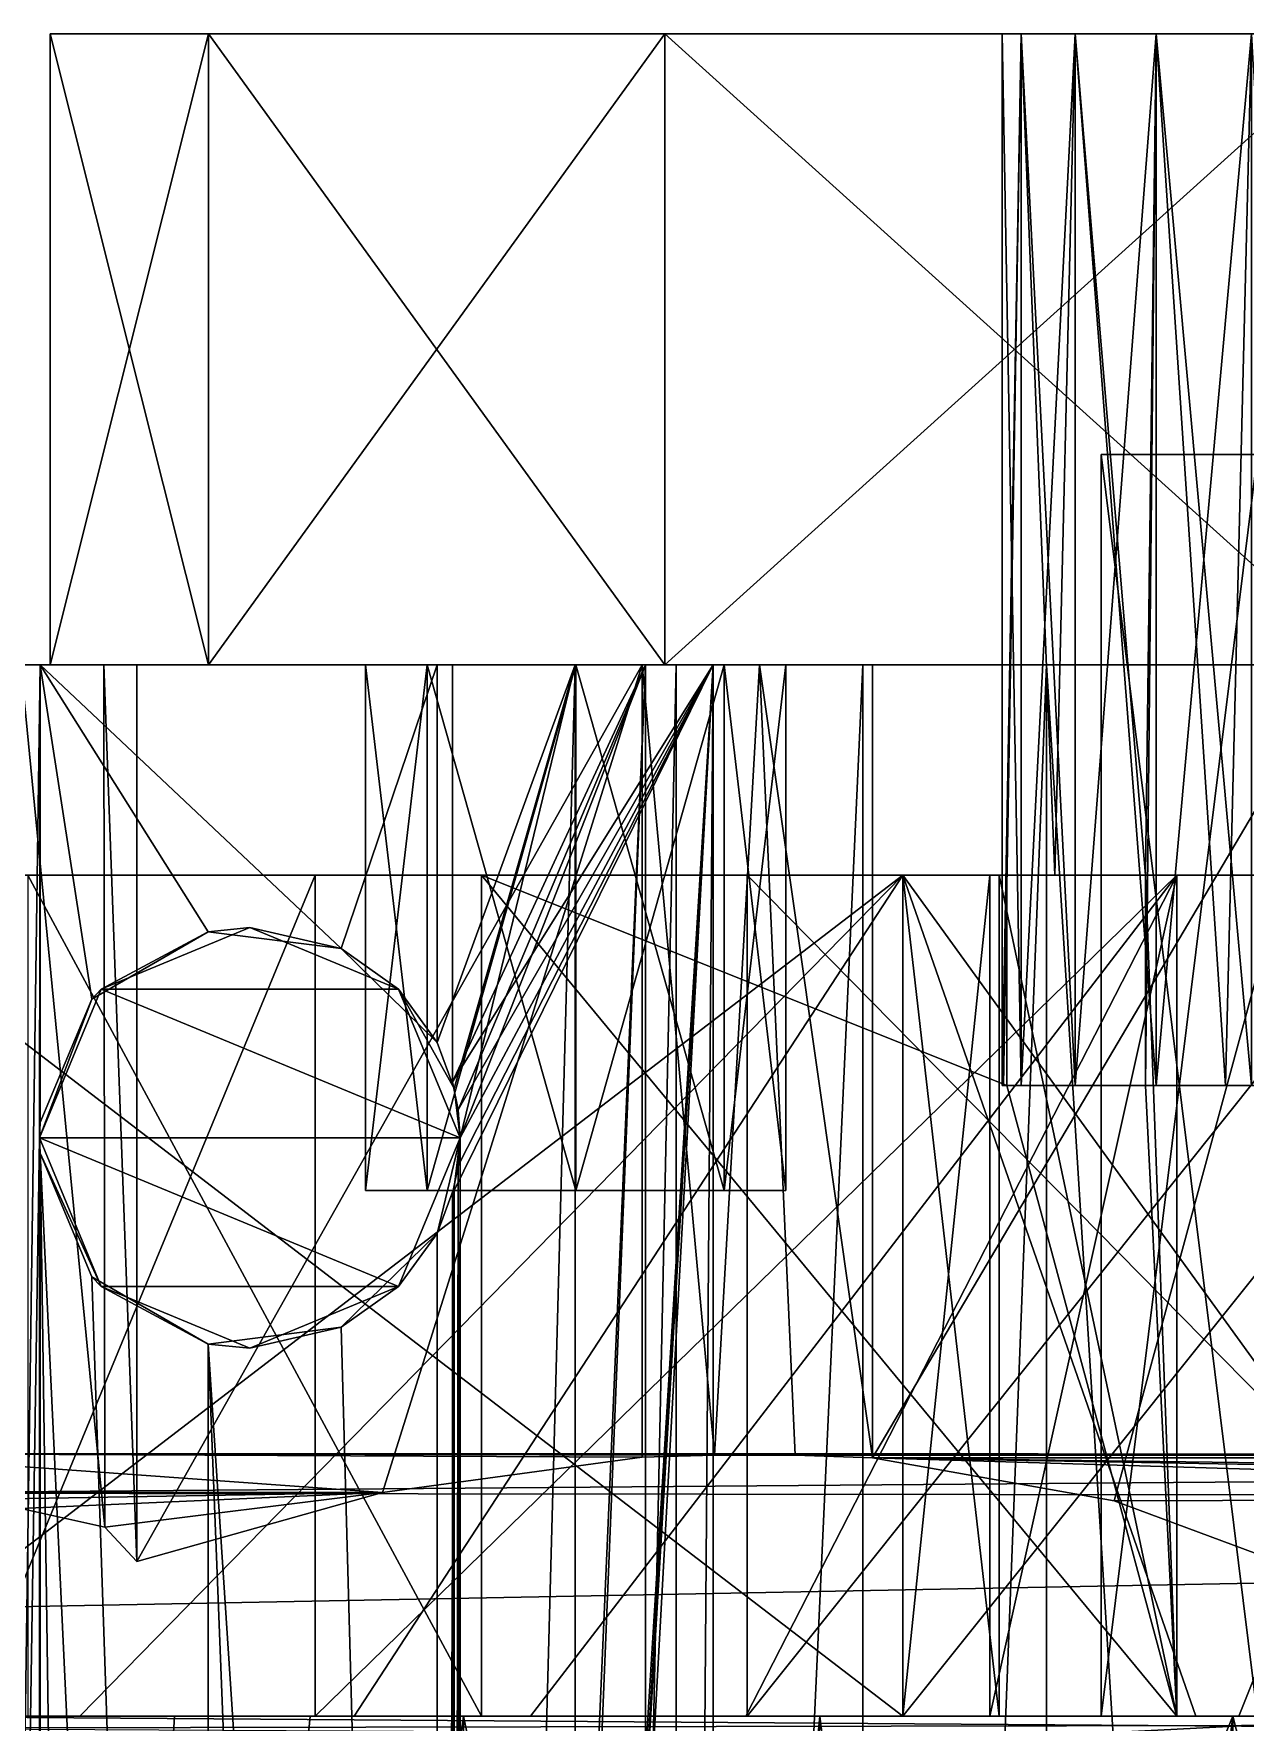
# Model space of a CAD drawing. Extents: x -33.3 to 33, y -1.5 to 54.
# Drawn here: x -25.16 to -13.63, y 34.94 to 51 of the extents above; entities that cross this region are included whole.
import ezdxf

# ---------------------------------------------------------------- set-up
doc = ezdxf.new("R2010")
doc.units = 0

msp = doc.modelspace()

# ---------------------------------------------------------------- linework, layer by layer
for points in [[(-23.492453, 51, -8.549452), (-23.492207, 45, -8.550109), (-25, 45)], [(-25, 51), (-25, 45), (-23.492207, 45, 8.550109)], [(-23.492453, 51, -8.549452), (-25, 45), (-25, 51)], [(-25, 51), (-23.492207, 45, 8.550109), (-23.492453, 51, 8.549452)], [(-13.330069, 51), (-25, 51), (-23.492453, 51, 8.549452)], [(-12.009876, 51, -5.783105), (-23.492453, 51, -8.549452), (-25, 51)], [(-13.330069, 51), (-12.009876, 51, -5.783105), (-25, 51)], [(-19.150269, 51, -16.070335), (-23.492207, 45, -8.550109), (-23.492453, 51, -8.549452)], [(-23.492453, 51, 8.549452), (-23.492207, 45, 8.550109), (-19.150482, 45, 16.070379)], [(-23.492453, 51, 8.549452), (-19.150482, 45, 16.070379), (-19.150269, 51, 16.070335)], [(-15.761839, 51, 10.919501), (-23.492453, 51, 8.549452), (-19.150269, 51, 16.070335)], [(-12.009876, 51, 5.783105), (-13.330069, 51), (-23.492453, 51, 8.549452)], [(-13.568954, 51, 9.453943), (-12.009876, 51, 5.783105), (-23.492453, 51, 8.549452)], [(-14.477986, 51, 9.634615), (-13.568954, 51, 9.453943), (-23.492453, 51, 8.549452)], [(-15.246624, 51, 10.148336), (-14.477986, 51, 9.634615), (-23.492453, 51, 8.549452)], [(-15.761839, 51, 10.919501), (-15.246624, 51, 10.148336), (-23.492453, 51, 8.549452)], [(-14.477986, 51, -14.019855), (-19.150269, 51, -16.070335), (-23.492453, 51, -8.549452)], [(-13.568954, 51, -9.453943), (-23.492453, 51, -8.549452), (-12.009876, 51, -5.783105)], [(-15.246624, 51, -13.506133), (-14.477986, 51, -14.019855), (-23.492453, 51, -8.549452)], [(-15.761839, 51, -12.734968), (-15.246624, 51, -13.506133), (-23.492453, 51, -8.549452)], [(-15.942613, 51, -11.827234), (-15.761839, 51, -12.734968), (-23.492453, 51, -8.549452)], [(-15.761839, 51, -10.919501), (-15.942613, 51, -11.827234), (-23.492453, 51, -8.549452)], [(-15.246624, 51, -10.148336), (-15.761839, 51, -10.919501), (-23.492453, 51, -8.549452)], [(-14.477986, 51, -9.634615), (-15.246624, 51, -10.148336), (-23.492453, 51, -8.549452)], [(-13.568954, 51, -9.453943), (-14.477986, 51, -9.634615), (-23.492453, 51, -8.549452)], [(-19.150269, 51, -16.070335), (-19.150482, 45, -16.070379), (-23.492207, 45, -8.550109)], [(-12.5, 51, -21.650635), (-12.500684, 45, -21.650019), (-19.150482, 45, -16.070379)], [(-12.5, 51, -21.650635), (-19.150482, 45, -16.070379), (-19.150269, 51, -16.070335)], [(-19.150269, 51, 16.070335), (-19.150482, 45, 16.070379), (-12.500684, 45, 21.650019)], [(-19.150269, 51, 16.070335), (-12.500684, 45, 21.650019), (-12.5, 51, 21.650635)], [(-19.150269, 51, 16.070335), (-12.5, 51, 21.650635), (19.150269, 51, 16.070335)], [(13.568954, 51, 14.200526), (-19.150269, 51, 16.070335), (19.150269, 51, 16.070335)], [(-13.568954, 51, 14.200526), (-19.150269, 51, 16.070335), (13.568954, 51, 14.200526)], [(-15.942613, 51, 11.827234), (-15.761839, 51, 10.919501), (-19.150269, 51, 16.070335)], [(-15.761839, 51, 12.734968), (-15.942613, 51, 11.827234), (-19.150269, 51, 16.070335)], [(-15.246624, 51, 13.506133), (-15.761839, 51, 12.734968), (-19.150269, 51, 16.070335)], [(-14.477986, 51, 14.019855), (-15.246624, 51, 13.506133), (-19.150269, 51, 16.070335)], [(-13.568954, 51, 14.200526), (-14.477986, 51, 14.019855), (-19.150269, 51, 16.070335)], [(12.5, 51, -21.650635), (-12.5, 51, -21.650635), (-19.150269, 51, -16.070335)], [(19.150269, 51, -16.070335), (12.5, 51, -21.650635), (-19.150269, 51, -16.070335)], [(-13.568954, 51, -14.200526), (19.150269, 51, -16.070335), (-19.150269, 51, -16.070335)], [(-14.477986, 51, -14.019855), (-13.568954, 51, -14.200526), (-19.150269, 51, -16.070335)], [(-15.762093, 41, -12.73441), (-15.761839, 51, -12.734968), (-15.942613, 51, -11.827234)], [(-15.942613, 41, -11.827234), (-15.942613, 51, -11.827234), (-15.761839, 51, -10.919501)], [(-15.762093, 41, -12.73441), (-15.942613, 51, -11.827234), (-15.942613, 41, -11.827234)], [(-15.942613, 41, -11.827234), (-15.761839, 51, -10.919501), (-15.931055, 41, -11.593279)], [(-15.762093, 41, 10.920059), (-15.761839, 51, 10.919501), (-15.942613, 51, 11.827234)], [(-15.942613, 41, 11.827234), (-15.942613, 51, 11.827234), (-15.761839, 51, 12.734968)], [(-15.762093, 41, 10.920059), (-15.942613, 51, 11.827234), (-15.942613, 41, 11.827234)], [(-15.942613, 41, 11.827234), (-15.761839, 51, 12.734968), (-15.762093, 41, 12.73441)], [(-15.931055, 41, -11.593279), (-15.761839, 51, -10.919501), (-15.897414, 43, -11.366223)], [(-15.440545, 43, -10.367302), (-15.897414, 43, -11.366223), (-15.761839, 51, -10.919501)], [(-15.247005, 41, -13.505285), (-15.761839, 51, -12.734968), (-15.762093, 41, -12.73441)], [(-15.247005, 41, 10.149184), (-15.761839, 51, 10.919501), (-15.762093, 41, 10.920059)], [(-15.762093, 41, 12.73441), (-15.761839, 51, 12.734968), (-15.246624, 51, 13.506133)], [(-15.762093, 41, 12.73441), (-15.246624, 51, 13.506133), (-15.247005, 41, 13.505285)], [(-15.247005, 41, -13.505285), (-15.246624, 51, -13.506133), (-15.761839, 51, -12.734968)], [(-15.440545, 43, -10.367302), (-15.761839, 51, -10.919501), (-15.246624, 51, -10.148336)], [(-15.247005, 41, 10.149184), (-15.246624, 51, 10.148336), (-15.761839, 51, 10.919501)], [(-15.440545, 43, -10.367302), (-15.246624, 51, -10.148336), (-14.578898, 43, -9.67915)], [(-14.47613, 41, -14.020373), (-15.246624, 51, -13.506133), (-15.247005, 41, -13.505285)], [(-14.47613, 41, 9.634096), (-15.246624, 51, 10.148336), (-15.247005, 41, 10.149184)], [(-15.247005, 41, 13.505285), (-15.246624, 51, 13.506133), (-14.477986, 51, 14.019855)], [(-15.247005, 41, 13.505285), (-14.477986, 51, 14.019855), (-14.47613, 41, 14.020373)], [(-14.47613, 41, -14.020373), (-14.477986, 51, -14.019855), (-15.246624, 51, -13.506133)], [(-14.578898, 43, -9.67915), (-15.246624, 51, -10.148336), (-14.477986, 51, -9.634615)], [(-14.47613, 41, 9.634096), (-14.477986, 51, 9.634615), (-15.246624, 51, 10.148336)], [(-14.578898, 41, -9.67915), (-14.578898, 43, -9.67915), (-14.477986, 51, -9.634615)], [(-13.81776, 41, -9.466767), (-14.578898, 41, -9.67915), (-14.477986, 51, -9.634615)], [(-13.568954, 41, -14.200893), (-13.568954, 51, -14.200526), (-14.477986, 51, -14.019855)], [(-13.568954, 41, -14.200893), (-14.477986, 51, -14.019855), (-14.47613, 41, -14.020373)], [(-13.81776, 41, -9.466767), (-14.477986, 51, -9.634615), (-13.568954, 51, -9.453943)], [(-13.568954, 41, 9.453576), (-13.568954, 51, 9.453943), (-14.477986, 51, 9.634615)], [(-13.568954, 41, 9.453576), (-14.477986, 51, 9.634615), (-14.47613, 41, 9.634096)], [(-14.47613, 41, 14.020373), (-14.477986, 51, 14.019855), (-13.568954, 51, 14.200526)], [(-14.47613, 41, 14.020373), (-13.568954, 51, 14.200526), (-13.568954, 41, 14.200893)], [(-13.81776, 41, -9.466767), (-13.568954, 51, -9.453943), (-13.028126, 41, -9.516314)], [(-15, 47), (-15, 35), (-13.51405, 35, -6.508541)], [(-13.51442, 47, 6.507587), (-13.51405, 35, 6.508541), (-15, 35)], [(-13.51442, 47, 6.507587), (-15, 35), (-15, 47)], [(-13.51442, 47, -6.507587), (-15, 47), (-13.51405, 35, -6.508541)], [(-9.525663, 47, 5.500883), (-13.51442, 47, 6.507587), (-15, 47)], [(-11, 47), (-15, 47), (-13.51442, 47, -6.507587)], [(-9.525663, 47, 5.500883), (-15, 47), (-11, 47)], [(-33.298752, 45, 28.192495), (20, 45, 24.999691), (-20, 45, 24.999691)], [(-33.298752, 45, 28.192495), (-24.175133, 45, 27.709982), (20, 45, 24.999691)], [(-33.298752, 45, 23.911924), (-21.413572, 45, 24.414608), (-22, 45, 23)], [(-32.844131, 45, 22.814365), (-33.298752, 45, 23.911924), (-22, 45, 23)], [(-33.298752, 45, 28.192495), (-20, 45, 24.999691), (-21.413572, 45, 24.414608)], [(-33.298752, 45, 23.911924), (-33.298752, 45, 28.192495), (-21.413572, 45, 24.414608)], [(-33.298752, 45, 28.192495), (-24.489742, 45, 28.642395), (-24.175133, 45, 27.709982)], [(-33.298752, 45, 28.192495), (-32.706757, 45, 29.620594), (-24.489742, 45, 28.642395)], [(12.718772, 45, -27.170441), (-33.298752, 45, -26.848183), (-32.728592, 45, -25.472755)], [(-12.718772, 45, -27.170441), (-33.298752, 45, -30.185276), (-33.298752, 45, -26.848183)], [(12.718772, 45, -27.170441), (-12.718772, 45, -27.170441), (-33.298752, 45, -26.848183)], [(-21.172041, 45, -30.465899), (-32.706528, 45, -31.61393), (-33.298752, 45, -30.185276)], [(-15.520391, 45, -30.223331), (-21.172041, 45, -30.465899), (-33.298752, 45, -30.185276)], [(-12.718772, 45, -27.170441), (-15.520391, 45, -30.223331), (-33.298752, 45, -30.185276)], [(-32.844131, 45, 22.814365), (-22, 45, 23), (-21.413572, 45, 21.585392)], [(-30.005226, 45, 22.359743), (-32.844131, 45, 22.814365), (-21.413572, 45, 21.585392)], [(-32.728592, 45, -25.472755), (-31.353165, 45, -24.902594), (-20, 45, -24.999691)], [(12.718772, 45, -27.170441), (-32.728592, 45, -25.472755), (-20, 45, -24.999691)], [(-32.706757, 45, 29.620594), (-25.277739, 45, 29.236843), (-24.489742, 45, 28.642395)], [(-18.691631, 45, -32.742153), (-25.995192, 45, -32.206158), (-32.706528, 45, -31.61393)], [(-21.172041, 45, -30.465899), (-18.691631, 45, -32.742153), (-32.706528, 45, -31.61393)], [(-31.353165, 45, -24.902594), (-27.23431, 45, -24.902594), (-20, 45, -24.999691)], [(-30.845131, 45, 20.972454), (-20, 45, 21.000309), (-19.150482, 45, 16.070379)], [(-30.438911, 45, 19.857996), (-30.845131, 45, 20.972454), (-19.150482, 45, 16.070379)], [(-30.845131, 45, 20.972454), (-30.344917, 45, 22.04801), (-20, 45, 21.000309)], [(-25.980762, 45, 15), (-30.438911, 45, 19.857996), (-19.150482, 45, 16.070379)], [(-30.344917, 45, 22.04801), (-21.413572, 45, 21.585392), (-20, 45, 21.000309)], [(-30.344917, 45, 22.04801), (-30.005226, 45, 22.359743), (-21.413572, 45, 21.585392)], [(-30, 45, 0.000973), (-28.977602, 45, 7.765216), (-25, 45)], [(-28.977982, 45, -7.763803), (-30, 45, 0.000973), (-25, 45)], [(-29.73951, 45, -19.888279), (-12.500684, 45, -21.650019), (-20, 45, -21.000309)], [(-29.73951, 45, -19.888279), (-28.782379, 45, -18.052891), (-12.500684, 45, -21.650019)], [(-29.73951, 45, -19.888279), (-20, 45, -21.000309), (-21.413572, 45, -21.585392)], [(-29.650682, 45, -21.957912), (-29.73951, 45, -19.888279), (-21.413572, 45, -21.585392)], [(-29.650682, 45, -21.957912), (-21.413572, 45, -21.585392), (-22, 45, -23)], [(-28.539814, 45, -23.704542), (-29.650682, 45, -21.957912), (-22, 45, -23)], [(-28.977982, 45, -7.763803), (-25, 45), (-23.492207, 45, -8.550109)], [(-25.980762, 45, -15), (-28.977982, 45, -7.763803), (-23.492207, 45, -8.550109)], [(-28.977602, 45, 7.765216), (-23.492207, 45, 8.550109), (-25, 45)], [(-28.977602, 45, 7.765216), (-25.980762, 45, 15), (-23.492207, 45, 8.550109)], [(-28.782379, 45, -18.052891), (-19.150482, 45, -16.070379), (-12.500684, 45, -21.650019)], [(-28.782379, 45, -18.052891), (-25.980762, 45, -15), (-19.150482, 45, -16.070379)], [(-28.539814, 45, -23.704542), (-22, 45, -23), (-21.413572, 45, -24.414608)], [(-27.23431, 45, -24.902594), (-28.539814, 45, -23.704542), (-21.413572, 45, -24.414608)], [(-27.23431, 45, -24.902594), (-21.413572, 45, -24.414608), (-20, 45, -24.999691)], [(-19.044462, 45, -38.196987), (-25.995192, 45, -38.609222), (-25.995192, 45, -32.206158)], [(-18.691631, 45, -36.882973), (-19.044462, 45, -38.196987), (-25.995192, 45, -32.206158)], [(-18.691631, 45, -32.742153), (-18.691631, 45, -36.882973), (-25.995192, 45, -32.206158)], [(-20.00436, 45, -39.156887), (-25.731443, 45, -39.245968), (-25.995192, 45, -38.609222)], [(-19.044462, 45, -38.196987), (-20.00436, 45, -39.156887), (-25.995192, 45, -38.609222)], [(-25.980762, 45, -15), (-23.492207, 45, -8.550109), (-19.150482, 45, -16.070379)], [(-25.980762, 45, 15), (-19.150482, 45, 16.070379), (-23.492207, 45, 8.550109)], [(-25.094696, 45, -39.509716), (-25.731443, 0, -39.245968), (-25.731443, 45, -39.245968)], [(-25.1, 40.5, -39.509701), (-25.731443, 0, -39.245968), (-25.094696, 45, -39.509716)], [(-21.318375, 45, -39.509716), (-25.094696, 45, -39.509716), (-25.731443, 45, -39.245968)], [(-20.00436, 45, -39.156887), (-21.318375, 45, -39.509716), (-25.731443, 45, -39.245968)], [(-24.481028, 36.796951, 28.632032), (-24.489742, 45, 28.642395), (-25.277739, 45, 29.236843)], [(-24.481028, 36.796951, 28.632032), (-25.277739, 45, 29.236843), (-25.277739, 36.97504, 29.236843)], [(-25.094696, 40.64555, -39.509716), (-25.1, 40.5, -39.509701), (-25.094696, 45, -39.509716)], [(-22.230362, 42.300804, -39.509716), (-25.094696, 45, -39.509716), (-21.318375, 45, -39.509716)], [(-24.601913, 41.820362, -39.509716), (-25.094696, 40.64555, -39.509716), (-25.094696, 45, -39.509716)], [(-23.496424, 42.46032, -39.509716), (-24.601913, 41.820362, -39.509716), (-25.094696, 45, -39.509716)], [(-22.230362, 42.300804, -39.509716), (-23.496424, 42.46032, -39.509716), (-25.094696, 45, -39.509716)], [(-24.175133, 36.470806, 27.709982), (-24.175133, 45, 27.709982), (-24.489742, 45, 28.642395)], [(-24.481028, 36.796951, 28.632032), (-24.175133, 36.470806, 27.709982), (-24.489742, 45, 28.642395)], [(-24.175133, 45, 27.709982), (-12.718772, 45, 27.170441), (20, 45, 24.999691)], [(-24.175133, 45, 27.709982), (-17.176922, 45, 32.028435), (-12.718772, 45, 27.170441)], [(-24.175133, 45, 27.709982), (-19.366938, 45, 32.122429), (-17.176922, 45, 32.028435)], [(-24.175133, 36.470806, 27.709982), (-19.366938, 45, 32.122429), (-24.175133, 45, 27.709982)], [(-24.175133, 36.470806, 27.709982), (-21.837894, 37.128864, 29.854849), (-19.366938, 45, 32.122429)], [(-22.230362, 42.300804, -39.509716), (-21.318375, 45, -39.509716), (-21.318375, 41.408745, -39.509716)], [(-22, 40, 23), (-22, 45, 23), (-21.413572, 45, 24.414608)], [(-21.413893, 40, 21.586107), (-21.413572, 45, 21.585392), (-22, 45, 23)], [(-21.413893, 40, 21.586107), (-22, 45, 23), (-22, 40, 23)], [(-21.413893, 40, 24.413893), (-22, 40, 23), (-21.413572, 45, 24.414608)], [(-22, 40, -23), (-22, 45, -23), (-21.413572, 45, -21.585392)], [(-21.413893, 40, -24.413893), (-21.413572, 45, -24.414608), (-22, 45, -23)], [(-21.413893, 40, -24.413893), (-22, 45, -23), (-22, 40, -23)], [(-21.413893, 40, -21.586107), (-22, 40, -23), (-21.413572, 45, -21.585392)], [(-21.837894, 37.128864, 29.854849), (-19.366938, 37.463345, 32.122429), (-19.366938, 45, 32.122429)], [(-21.413893, 40, 24.413893), (-21.413572, 45, 24.414608), (-20, 45, 24.999691)], [(-21.413893, 40, 24.413893), (-20, 45, 24.999691), (-20, 40, 25)], [(-20, 40, 21), (-21.413572, 45, 21.585392), (-21.413893, 40, 21.586107)], [(-21.413893, 40, -21.586107), (-21.413572, 45, -21.585392), (-20, 45, -21.000309)], [(-21.413893, 40, -21.586107), (-20, 45, -21.000309), (-20, 40, -21)], [(-20, 40, -25), (-21.413572, 45, -24.414608), (-21.413893, 40, -24.413893)], [(-20, 40, 21), (-20, 45, 21.000309), (-21.413572, 45, 21.585392)], [(-20, 40, -25), (-20, 45, -24.999691), (-21.413572, 45, -24.414608)], [(-21.318375, 41.408745, -39.509716), (-21.318375, 45, -39.509716), (-20.00436, 45, -39.156887)], [(-21.155897, 40.969532, -39.504688), (-21.318375, 41.408745, -39.509716), (-20.00436, 45, -39.156887)], [(-19.336653, 45, -31.423027), (-19.336653, 0, -31.423027), (-21.172041, 0, -30.465899)], [(-18.691631, 45, -32.742153), (-21.172041, 0, -30.465899), (-18.691631, 0, -32.742153)], [(-21.1, 4.5, -30.532009), (-21.172041, 0, -30.465899), (-18.691631, 45, -32.742153)], [(-21.1, 4.5, -30.532009), (-19.336653, 45, -31.423027), (-21.172041, 0, -30.465899)], [(-21.172041, 41.031956, -30.465899), (-18.691631, 45, -32.742153), (-21.172041, 45, -30.465899)], [(-21.117781, 40.766094, -30.515694), (-18.691631, 45, -32.742153), (-21.172041, 41.031956, -30.465899)], [(-21.172041, 39.968044, -30.465899), (-18.691631, 45, -32.742153), (-21.117777, 40.233932, -30.515696)], [(-21.172041, 5.031954, -30.465899), (-18.691631, 45, -32.742153), (-21.172041, 39.968044, -30.465899)], [(-21.117777, 4.766068, -30.515696), (-18.691631, 45, -32.742153), (-21.172041, 5.031954, -30.465899)], [(-17.267021, 45, -31.3342), (-19.336653, 45, -31.423027), (-21.172041, 45, -30.465899)], [(-21.172041, 41.031956, -30.465899), (-21.172041, 45, -30.465899), (-19.336653, 45, -31.423027)], [(-15.520391, 45, -30.223331), (-17.267021, 45, -31.3342), (-21.172041, 45, -30.465899)], [(-21.117781, 40.766094, -30.515694), (-21.172041, 41.031956, -30.465899), (-19.336653, 45, -31.423027)], [(-21.1, 40.5, -39.500626), (-21.155897, 40.969532, -39.504688), (-20.00436, 45, -39.156887)], [(-21.1, 40.5, -30.532009), (-18.691631, 45, -32.742153), (-21.117781, 40.766094, -30.515694)], [(-21.1, 40.5, -30.532009), (-21.117781, 40.766094, -30.515694), (-19.336653, 45, -31.423027)], [(-21.117777, 4.766068, -30.515696), (-21.1, 4.5, -30.532009), (-18.691631, 45, -32.742153)], [(-21.117777, 40.233932, -30.515696), (-18.691631, 45, -32.742153), (-21.1, 40.5, -30.532009)], [(-21.1, 4.5, -39.500626), (-20.00436, 45, -39.156887), (-20.00436, 0, -39.156887)], [(-21.1, 4.5, -39.500626), (-21.1, 40.5, -39.500626), (-20.00436, 45, -39.156887)], [(-21.1, 40.5, -30.532009), (-19.336653, 45, -31.423027), (-21.1, 4.5, -30.532009)], [(-19.044462, 45, -38.196987), (-19.044462, 0, -38.196987), (-20.00436, 0, -39.156887)], [(-19.044462, 45, -38.196987), (-20.00436, 0, -39.156887), (-20.00436, 45, -39.156887)], [(-4.340035, 45, -24.620281), (20, 45, -24.999691), (-20, 45, -24.999691)], [(-18.586428, 45, -21.585392), (-20, 45, -21.000309), (-12.500684, 45, -21.650019)], [(-20, 45, 21.000309), (-18.586428, 45, 21.585392), (-19.150482, 45, 16.070379)], [(-20, 45, 24.999691), (4.340035, 45, 24.620281), (-4.340035, 45, 24.620281)], [(-18.586428, 45, 24.414608), (-20, 45, 24.999691), (-4.340035, 45, 24.620281)], [(4.340035, 45, 24.620281), (-20, 45, 24.999691), (20, 45, 24.999691)], [(-20, 40, 25), (-20, 45, 24.999691), (-18.586428, 45, 24.414608)], [(-20, 40, 25), (-18.586428, 45, 24.414608), (-18.586107, 40, 24.413893)], [(-18.586107, 40, 21.586107), (-18.586428, 45, 21.585392), (-20, 45, 21.000309)], [(-18.586107, 40, 21.586107), (-20, 45, 21.000309), (-20, 40, 21)], [(-20, 45, -24.999691), (-18.586428, 45, -24.414608), (-4.340035, 45, -24.620281)], [(12.718772, 45, -27.170441), (-20, 45, -24.999691), (20, 45, -24.999691)], [(-20, 40, -21), (-20, 45, -21.000309), (-18.586428, 45, -21.585392)], [(-20, 40, -21), (-18.586428, 45, -21.585392), (-18.586107, 40, -21.586107)], [(-18.586107, 40, -24.413893), (-18.586428, 45, -24.414608), (-20, 45, -24.999691)], [(-18.586107, 40, -24.413893), (-20, 45, -24.999691), (-20, 40, -25)], [(-19.366938, 45, 32.122429), (-18.252478, 45, 32.528648), (-17.176922, 45, 32.028435)], [(-18.680254, 37.484482, 32.48772), (-18.252478, 45, 32.528648), (-19.366938, 45, 32.122429)], [(-18.680254, 37.484482, 32.48772), (-19.366938, 45, 32.122429), (-19.366938, 37.463345, 32.122429)], [(-17.267021, 45, -31.3342), (-17.267021, 0, -31.3342), (-19.336653, 0, -31.423027)], [(-17.267021, 45, -31.3342), (-19.336653, 0, -31.423027), (-19.336653, 45, -31.423027)], [(-18.586428, 45, 21.585392), (-12.500684, 45, 21.650019), (-19.150482, 45, 16.070379)], [(-18.691631, 45, -36.882973), (-18.691631, 0, -36.882973), (-19.044462, 0, -38.196987)], [(-18.691631, 45, -36.882973), (-19.044462, 0, -38.196987), (-19.044462, 45, -38.196987)], [(-18.691631, 45, -36.882973), (-18.691631, 0, -32.742153), (-18.691631, 0, -36.882973)], [(-18.691631, 45, -32.742153), (-18.691631, 0, -32.742153), (-18.691631, 45, -36.882973)], [(-17.911617, 37.483971, 32.475952), (-18.252478, 45, 32.528648), (-18.680254, 37.484482, 32.48772)], [(-18.586428, 45, -24.414608), (-18, 45, -23), (-4.340035, 45, -24.620281)], [(-18, 45, -23), (-18.586428, 45, -21.585392), (-12.500684, 45, -21.650019)], [(-18.586428, 45, 24.414608), (-4.340035, 45, 24.620281), (-12.500684, 45, 21.650019)], [(-18, 45, 23), (-18.586428, 45, 24.414608), (-12.500684, 45, 21.650019)], [(-18.586428, 45, 21.585392), (-18, 45, 23), (-12.500684, 45, 21.650019)], [(-18.586107, 40, 24.413893), (-18.586428, 45, 24.414608), (-18, 45, 23)], [(-18, 40, 23), (-18, 45, 23), (-18.586428, 45, 21.585392)], [(-18, 40, 23), (-18.586428, 45, 21.585392), (-18.586107, 40, 21.586107)], [(-18.586107, 40, -21.586107), (-18.586428, 45, -21.585392), (-18, 45, -23)], [(-18, 40, -23), (-18, 45, -23), (-18.586428, 45, -24.414608)], [(-18, 40, -23), (-18.586428, 45, -24.414608), (-18.586107, 40, -24.413893)], [(-18.586107, 40, 24.413893), (-18, 45, 23), (-18, 40, 23)], [(-18.586107, 40, -21.586107), (-18, 45, -23), (-18, 40, -23)], [(-17.176922, 37.456463, 32.028435), (-17.176922, 45, 32.028435), (-18.252478, 45, 32.528648)], [(-17.911617, 37.483971, 32.475952), (-17.176922, 37.456463, 32.028435), (-18.252478, 45, 32.528648)], [(-18, 45, -23), (-12.500684, 45, -21.650019), (-4.340035, 45, -24.620281)], [(-15.520391, 45, -30.223331), (-15.520391, 0, -30.223331), (-17.267021, 0, -31.3342)], [(-15.520391, 45, -30.223331), (-17.267021, 0, -31.3342), (-17.267021, 45, -31.3342)], [(-17.176922, 37.456463, 32.028435), (-12.718772, 45, 27.170441), (-17.176922, 45, 32.028435)], [(-17.176922, 37.456463, 32.028435), (-14.87548, 37.048992, 29.52058), (-12.718772, 45, 27.170441)], [(-15.520391, 45, -30.223331), (-12.718772, 0, -27.170441), (-15.520391, 0, -30.223331)], [(-12.718772, 45, -27.170441), (-12.718772, 0, -27.170441), (-15.520391, 45, -30.223331)], [(-14.87548, 37.048992, 29.52058), (-12.718772, 36.247726, 27.170441), (-12.718772, 45, 27.170441)], [(-16.886967, 43, -2.299712), (-24.716873, 35, -2.299712), (-27.326841, 35, -2.299712)], [(-16.886967, 43, -2.299712), (-27.326841, 35, -2.299712), (-27.326841, 43, -2.299712)], [(-27.326841, 43, 2.299712), (-27.326841, 35, 2.299712), (-16.886967, 35, 2.299712)], [(-27.326841, 43, 2.299712), (-16.886967, 35, 2.299712), (-16.886967, 43, 2.299712)], [(-25.789289, 43, 9.32332), (-27.326841, 43, 2.299712), (-16.886967, 43, 2.299712)], [(-27.326841, 43, -2.299712), (-25.21163, 43, -10.488132), (-20.894993, 43, -17.76075)], [(-16.886967, 43, -2.299712), (-27.326841, 43, -2.299712), (-20.894993, 43, -17.76075)], [(-22.480057, 43, 15.706432), (-22.480057, 35, 15.706432), (-25.78986, 35, 9.323526)], [(-22.480057, 43, 15.706432), (-25.78986, 35, 9.323526), (-25.789289, 43, 9.32332)], [(-22.480057, 43, 15.706432), (-25.789289, 43, 9.32332), (-16.886967, 43, 2.299712)], [(-25.21163, 43, -10.488132), (-25.21163, 35, -10.488132), (-20.894993, 35, -17.76075)], [(-25.21163, 43, -10.488132), (-20.894993, 35, -17.76075), (-20.894993, 43, -17.76075)], [(-16.886967, 43, -2.299712), (-22.106905, 35, -2.299712), (-24.716873, 35, -2.299712)], [(-14.282125, 43, 9.299421), (-20.430574, 35, 14.104679), (-22.480057, 35, 15.706432)], [(-14.282125, 43, 9.299421), (-22.480057, 35, 15.706432), (-22.480057, 43, 15.706432)], [(-15.972521, 43, 5.943946), (-22.480057, 43, 15.706432), (-16.886967, 43, 2.299712)], [(-15.972521, 43, 5.943946), (-14.282125, 43, 9.299421), (-22.480057, 43, 15.706432)], [(-16.886967, 43, -2.299712), (-16.886967, 35, -2.299712), (-22.106905, 35, -2.299712)], [(-20.894993, 43, -17.76075), (-20.894993, 35, -17.76075), (-14.282125, 35, -9.299421)], [(-15.897414, 41, -11.366223), (-20.894993, 43, -17.76075), (-14.282125, 35, -9.299421)], [(-16.886967, 43, -2.299712), (-20.894993, 43, -17.76075), (-15.897414, 43, -11.366223)], [(-15.897414, 41, -11.366223), (-15.897414, 43, -11.366223), (-20.894993, 43, -17.76075)], [(-14.282125, 43, 9.299421), (-18.38109, 35, 12.502927), (-20.430574, 35, 14.104679)], [(-14.282125, 43, 9.299421), (-14.282125, 35, 9.299421), (-18.38109, 35, 12.502927)], [(-11.97898, 43, 24.667896), (-11.97933, 35, 24.668615), (-18.369709, 35, 20.361698)], [(-18.369709, 43, 20.361698), (-18.369709, 35, 20.361698), (-10.49474, 35, 13.428283)], [(-11.97898, 43, 24.667896), (-18.369709, 35, 20.361698), (-18.369709, 43, 20.361698)], [(-18.369709, 43, 20.361698), (-10.49474, 35, 13.428283), (-10.49474, 43, 13.428283)], [(-11.97898, 43, 24.667896), (-18.369709, 43, 20.361698), (-10.49474, 43, 13.428283)], [(-10.49474, 43, -13.428283), (-13.690853, 35, -17.51779), (-16.886967, 35, -21.607298)], [(-16.886967, 43, -21.607298), (-16.886967, 35, -21.607298), (-14.100998, 35, -23.52035)], [(-10.49474, 43, -13.428283), (-16.886967, 35, -21.607298), (-16.886967, 43, -21.607298)], [(-16.886967, 43, -21.607298), (-14.100998, 35, -23.52035), (-11.100875, 35, -25.076195)], [(-16.886967, 43, -21.607298), (-11.100875, 35, -25.076195), (-11.100685, 43, -25.075766)], [(-16.060089, 43, -5.976533), (-16.060089, 35, -5.976533), (-16.886967, 35, -2.299712)], [(-16.060089, 43, -5.976533), (-16.886967, 35, -2.299712), (-16.886967, 43, -2.299712)], [(-16.886967, 43, 2.299712), (-16.886967, 35, 2.299712), (-15.972521, 35, 5.943946)], [(-15.972521, 43, 5.943946), (-16.886967, 43, 2.299712), (-15.972521, 35, 5.943946)], [(-10.49474, 43, -13.428283), (-16.886967, 43, -21.607298), (-11.100685, 43, -25.075766)], [(-16.060089, 43, -5.976533), (-16.886967, 43, -2.299712), (-15.897414, 43, -11.366223)], [(-14.282125, 43, -9.299421), (-14.282125, 35, -9.299421), (-16.060089, 35, -5.976533)], [(-14.282125, 43, -9.299421), (-16.060089, 35, -5.976533), (-16.060089, 43, -5.976533)], [(-15.440545, 43, -10.367302), (-16.060089, 43, -5.976533), (-15.897414, 43, -11.366223)], [(-14.578898, 43, -9.67915), (-14.282125, 43, -9.299421), (-16.060089, 43, -5.976533)], [(-15.440545, 43, -10.367302), (-14.578898, 43, -9.67915), (-16.060089, 43, -5.976533)], [(-15.972521, 43, 5.943946), (-15.972521, 35, 5.943946), (-14.282125, 35, 9.299421)], [(-15.972521, 43, 5.943946), (-14.282125, 35, 9.299421), (-14.282125, 43, 9.299421)], [(-15.931055, 41, -11.593279), (-15.897414, 43, -11.366223), (-15.897414, 41, -11.366223)], [(-14.578898, 43, -9.67915), (-14.282125, 35, -9.299421), (-14.282125, 43, -9.299421)], [(-14.578898, 41, -9.67915), (-14.282125, 35, -9.299421), (-14.578898, 43, -9.67915)], [(-10.49474, 43, -13.428283), (-10.49474, 35, -13.428283), (-13.690853, 35, -17.51779)], [(-24.513893, 41.913895, -29.509718), (-24.601913, 41.820362, -39.509716), (-23.496424, 42.46032, -39.509716)], [(-24.513893, 41.913895, -29.509718), (-23.496424, 42.46032, -39.509716), (-23.1, 42.5, -29.509718)], [(-24.513893, 41.913895, -29.509718), (-23.1, 42.5, -29.509718), (-21.686106, 41.913895, -29.509718)], [(-23.1, 42.5, -29.509718), (-23.496424, 42.46032, -39.509716), (-22.230362, 42.300804, -39.509716)], [(-23.1, 42.5, -29.509718), (-22.230362, 42.300804, -39.509716), (-21.686106, 41.913895, -29.509718)], [(-21.686106, 41.913895, -29.509718), (-22.230362, 42.300804, -39.509716), (-21.318375, 41.408745, -39.509716)], [(-25.1, 40.5, -29.509718), (-24.601913, 41.820362, -39.509716), (-24.513893, 41.913895, -29.509718)], [(-25.1, 40.5, -29.509718), (-24.513893, 41.913895, -29.509718), (-21.1, 40.5, -29.509718)], [(-24.513893, 41.913895, -29.509718), (-21.686106, 41.913895, -29.509718), (-21.1, 40.5, -29.509718)], [(-21.686106, 41.913895, -29.509718), (-21.318375, 41.408745, -39.509716), (-21.155897, 40.969532, -39.504688)], [(-21.686106, 41.913895, -29.509718), (-21.155897, 40.969532, -39.504688), (-21.1, 40.5, -39.500626)], [(-21.686106, 41.913895, -29.509718), (-21.1, 40.5, -39.500626), (-21.1, 40.5, -29.509718)], [(-25.1, 40.5, -29.509718), (-25.094696, 40.64555, -39.509716), (-24.601913, 41.820362, -39.509716)], [(-15.942613, 41, -11.827234), (-15.931055, 41, -11.593279), (-15.897414, 41, -11.366223)], [(-15.762093, 41, -12.73441), (-15.942613, 41, -11.827234), (-15.897414, 41, -11.366223)], [(-15.762093, 41, 10.920059), (-15.942613, 41, 11.827234), (-15.762093, 41, 12.73441)], [(-15.897414, 41, -11.366223), (-14.282125, 35, -9.299421), (-14.578898, 41, -9.67915)], [(-15.762093, 41, -12.73441), (-15.897414, 41, -11.366223), (-14.578898, 41, -9.67915)], [(-15.247005, 41, -13.505285), (-15.762093, 41, -12.73441), (-14.578898, 41, -9.67915)], [(-15.762093, 41, 10.920059), (-15.762093, 41, 12.73441), (-15.247005, 41, 13.505285)], [(-15.247005, 41, 10.149184), (-15.762093, 41, 10.920059), (-15.247005, 41, 13.505285)], [(-14.47613, 41, -14.020373), (-15.247005, 41, -13.505285), (-14.578898, 41, -9.67915)], [(-15.247005, 41, 10.149184), (-15.247005, 41, 13.505285), (-14.47613, 41, 14.020373)], [(-14.47613, 41, 9.634096), (-15.247005, 41, 10.149184), (-14.47613, 41, 14.020373)], [(-13.81776, 41, -9.466767), (-14.47613, 41, -14.020373), (-14.578898, 41, -9.67915)], [(-14.47613, 41, 9.634096), (-14.47613, 41, 14.020373), (-13.568954, 41, 14.200893)], [(-13.568954, 41, 9.453576), (-14.47613, 41, 9.634096), (-13.568954, 41, 14.200893)], [(-13.81776, 41, -9.466767), (-13.568954, 41, -14.200893), (-14.47613, 41, -14.020373)], [(-13.81776, 41, -9.466767), (-13.028126, 41, -9.516314), (-13.568954, 41, -14.200893)], [(-25.1, 40.5, -29.509718), (-25.1, 40.5, -39.509701), (-25.094696, 40.64555, -39.509716)], [(-25.1, 4.5, -39.509701), (-25.731443, 0, -39.245968), (-25.1, 40.5, -39.509701)], [(-25.1, 4.5, -39.509701), (-25.1, 40.5, -39.509701), (-25.094696, 40.35445, -39.509716)], [(-24.513893, 39.086105, -29.509718), (-25.094696, 40.35445, -39.509716), (-25.1, 40.5, -39.509701)], [(-24.513893, 39.086105, -29.509718), (-25.1, 40.5, -39.509701), (-25.1, 40.5, -29.509718)], [(-21.686106, 39.086105, -29.509718), (-25.1, 40.5, -29.509718), (-21.1, 40.5, -29.509718)], [(-21.686106, 39.086105, -29.509718), (-24.513893, 39.086105, -29.509718), (-25.1, 40.5, -29.509718)], [(-21.686106, 39.086105, -29.509718), (-21.1, 40.5, -29.509718), (-21.318375, 39.591255, -39.509716)], [(-21.1, 40.5, -29.509718), (-21.156034, 40.0299, -39.504696), (-21.318375, 39.591255, -39.509716)], [(-21.156034, 4.970101, -39.504696), (-21.156034, 40.0299, -39.504696), (-21.1, 40.5, -39.500626)], [(-21.1, 40.5, -29.509718), (-21.1, 40.5, -39.500626), (-21.156034, 40.0299, -39.504696)], [(-21.1, 4.5, -39.500626), (-21.156034, 4.970101, -39.504696), (-21.1, 40.5, -39.500626)], [(-21.117777, 4.766068, -30.515696), (-21.1, 40.5, -30.532009), (-21.1, 4.5, -30.532009)], [(-21.117777, 4.766068, -30.515696), (-21.117777, 40.233932, -30.515696), (-21.1, 40.5, -30.532009)], [(-25.1, 4.5, -39.509701), (-25.094696, 40.35445, -39.509716), (-25.094696, 4.645549, -39.509716)], [(-24.601913, 5.820364, -39.509716), (-25.094696, 4.645549, -39.509716), (-25.094696, 40.35445, -39.509716)], [(-23.496424, 6.460319, -39.509716), (-24.601913, 5.820364, -39.509716), (-25.094696, 40.35445, -39.509716)], [(-24.601913, 39.179638, -39.509716), (-23.496424, 6.460319, -39.509716), (-25.094696, 40.35445, -39.509716)], [(-24.513893, 39.086105, -29.509718), (-24.601913, 39.179638, -39.509716), (-25.094696, 40.35445, -39.509716)], [(-21.172041, 5.031954, -30.465899), (-21.172041, 39.968044, -30.465899), (-21.117777, 40.233932, -30.515696)], [(-21.117777, 4.766068, -30.515696), (-21.172041, 5.031954, -30.465899), (-21.117777, 40.233932, -30.515696)], [(-18.586107, 40, 21.586107), (-21.413893, 40, 21.586107), (-22, 40, 23)], [(-18, 40, 23), (-18.586107, 40, 21.586107), (-22, 40, 23)], [(-21.413893, 40, 24.413893), (-18, 40, 23), (-22, 40, 23)], [(-18.586107, 40, -24.413893), (-21.413893, 40, -24.413893), (-22, 40, -23)], [(-18, 40, -23), (-18.586107, 40, -24.413893), (-22, 40, -23)], [(-21.413893, 40, -21.586107), (-18, 40, -23), (-22, 40, -23)], [(-18.586107, 40, 21.586107), (-20, 40, 21), (-21.413893, 40, 21.586107)], [(-21.413893, 40, 24.413893), (-18.586107, 40, 24.413893), (-18, 40, 23)], [(-21.413893, 40, 24.413893), (-20, 40, 25), (-18.586107, 40, 24.413893)], [(-18.586107, 40, -24.413893), (-20, 40, -25), (-21.413893, 40, -24.413893)], [(-21.413893, 40, -21.586107), (-18.586107, 40, -21.586107), (-18, 40, -23)], [(-21.413893, 40, -21.586107), (-20, 40, -21), (-18.586107, 40, -21.586107)], [(-21.156034, 40.0299, -39.504696), (-21.318375, 5.408743, -39.509716), (-21.318375, 39.591255, -39.509716)], [(-21.156034, 4.970101, -39.504696), (-21.318375, 5.408743, -39.509716), (-21.156034, 40.0299, -39.504696)], [(-22.230362, 38.699196, -39.509716), (-21.318375, 39.591255, -39.509716), (-21.318375, 5.408743, -39.509716)], [(-21.686106, 39.086105, -29.509718), (-21.318375, 39.591255, -39.509716), (-22.230362, 38.699196, -39.509716)], [(-24.601913, 39.179638, -39.509716), (-23.496424, 38.53968, -39.509716), (-23.496424, 6.460319, -39.509716)], [(-24.513893, 39.086105, -29.509718), (-23.496424, 38.53968, -39.509716), (-24.601913, 39.179638, -39.509716)], [(-23.1, 38.5, -29.509718), (-23.496424, 38.53968, -39.509716), (-24.513893, 39.086105, -29.509718)], [(-21.686106, 39.086105, -29.509718), (-23.1, 38.5, -29.509718), (-24.513893, 39.086105, -29.509718)], [(-21.686106, 39.086105, -29.509718), (-22.230362, 38.699196, -39.509716), (-23.1, 38.5, -29.509718)], [(-23.496424, 38.53968, -39.509716), (-22.230362, 38.699196, -39.509716), (-21.318375, 5.408743, -39.509716)], [(-23.1, 38.5, -29.509718), (-22.230362, 38.699196, -39.509716), (-23.496424, 38.53968, -39.509716)], [(-23.496424, 38.53968, -39.509716), (-22.230362, 6.300802, -39.509716), (-23.496424, 6.460319, -39.509716)], [(-23.496424, 38.53968, -39.509716), (-21.318375, 5.408743, -39.509716), (-22.230362, 6.300802, -39.509716)], [(-27.000103, 37.128826, 29.854195), (-27.000074, 37.499989, 33.189766), (-21.837894, 37.128864, 29.854849)], [(-27.000074, 37.499989, 33.189766), (-19.366938, 37.463345, 32.122429), (-21.837894, 37.128864, 29.854849)], [(-27.000074, 37.499989, 33.189766), (-18.680254, 37.484482, 32.48772), (-19.366938, 37.463345, 32.122429)], [(-27.000074, 37.499989, 33.189766), (18.594118, 37.485321, 32.505802), (-18.680254, 37.484482, 32.48772)], [(-27.000074, 37.499989, 33.189766), (-27.000042, 37.120213, 36.524452), (18.594118, 37.485321, 32.505802)], [(-27.000042, 37.120213, 36.524452), (28, 37.056812, 36.78973), (18.594118, 37.485321, 32.505802)], [(18.594118, 37.485321, 32.505802), (17.828568, 37.482754, 32.450817), (-18.680254, 37.484482, 32.48772)], [(17.828568, 37.482754, 32.450817), (-17.911617, 37.483971, 32.475952), (-18.680254, 37.484482, 32.48772)], [(-17.911617, 37.483971, 32.475952), (17.176922, 37.456463, 32.028435), (-17.176922, 37.456463, 32.028435)], [(17.828568, 37.482754, 32.450817), (17.176922, 37.456463, 32.028435), (-17.911617, 37.483971, 32.475952)], [(-17.176922, 37.456463, 32.028435), (4.56595, 37.080864, 29.649307), (-4.581545, 37.080276, 29.646877)], [(-17.176922, 37.456463, 32.028435), (14.875453, 37.048977, 29.52055), (4.56595, 37.080864, 29.649307)], [(-17.176922, 37.456463, 32.028435), (-4.581545, 37.080276, 29.646877), (-14.87548, 37.048992, 29.52058)], [(-17.176922, 37.456463, 32.028435), (17.176922, 37.456463, 32.028435), (14.875453, 37.048977, 29.52055)], [(-26.135616, 37.055115, 29.544334), (-27.000103, 37.128826, 29.854195), (-21.837894, 37.128864, 29.854849)], [(-27.000042, 37.120213, 36.524452), (-27.000008, 36.008472, 39.691269), (28, 37.056812, 36.78973)], [(-25.277739, 36.97504, 29.236843), (-26.135616, 37.055115, 29.544334), (-21.837894, 37.128864, 29.854849)], [(-24.481028, 36.796951, 28.632032), (-25.277739, 36.97504, 29.236843), (-21.837894, 37.128864, 29.854849)], [(-24.481028, 36.796951, 28.632032), (-21.837894, 37.128864, 29.854849), (-24.175133, 36.470806, 27.709982)], [(-27.000008, 36.008472, 39.691269), (-26.999973, 34.220421, 42.531624), (28, 37.056812, 36.78973)], [(-26.999973, 34.220421, 42.531624), (28, 34.105961, 42.672619), (28, 37.056812, 36.78973)], [(-14.87548, 37.048992, 29.52058), (-4.581545, 37.080276, 29.646877), (-12.718772, 36.247726, 27.170441)], [(-27.326841, 35, -2.299712), (-15, 35), (-27.5, 35)], [(-16.886967, 35, 2.299712), (-27.5, 35), (-15, 35)], [(-16.886967, 35, 2.299712), (-27.326841, 35, 2.299712), (-27.5, 35)], [(-27.326841, 35, -2.299712), (-24.716873, 35, -2.299712), (-15, 35)], [(-27, 35, 33.170441), (33, 35, 33.170441), (33, 34.573898, 36.405079)], [(-27, 34.886845, 31.492329), (33, 34.573898, 29.935802), (33, 35, 33.170441)], [(-27, 34.886845, 31.492329), (33, 35, 33.170441), (-27, 35, 33.170441)], [(-27, 35, 33.170441), (33, 34.573898, 36.405079), (-27, 34.574043, 36.404457)], [(-25.841955, 35, -9.403885), (-25.841698, 0, -9.404397), (-21.065294, 0, -17.677368)], [(-25.841955, 35, -9.403885), (-21.065294, 0, -17.677368), (-21.066244, 35, -17.676039)], [(-23.81609, 35, 13.748703), (-25.841698, 0, 9.404397), (-25.841955, 35, 9.403885)], [(-22.480057, 35, 15.706432), (-23.81609, 35, 13.748703), (-25.841955, 35, 9.403885)], [(-25.78986, 35, 9.323526), (-22.480057, 35, 15.706432), (-25.841955, 35, 9.403885)], [(-25.21163, 35, -10.488132), (-25.841955, 35, -9.403885), (-21.066244, 35, -17.676039)], [(-21.066244, 35, 17.676039), (-21.065294, 0, 17.677368), (-25.841698, 0, 9.404397)], [(-22.525848, 35, 15.774435), (-25.841698, 0, 9.404397), (-23.81609, 35, 13.748703)], [(-21.066244, 35, 17.676039), (-25.841698, 0, 9.404397), (-22.525848, 35, 15.774435)], [(-20.894993, 35, -17.76075), (-25.21163, 35, -10.488132), (-21.066244, 35, -17.676039)], [(-24.716873, 35, -2.299712), (-22.106905, 35, -2.299712), (-15, 35)], [(-22.480057, 35, 15.706432), (-22.525848, 35, 15.774435), (-23.81609, 35, 13.748703)], [(-18.369709, 35, 20.361698), (-21.066244, 35, 17.676039), (-22.525848, 35, 15.774435)], [(-18.369709, 35, 20.361698), (-22.525848, 35, 15.774435), (-22.480057, 35, 15.706432)], [(-18.369709, 35, 20.361698), (-22.480057, 35, 15.706432), (-20.430574, 35, 14.104679)], [(-22.106905, 35, -2.299712), (-16.886967, 35, -2.299712), (-15, 35)], [(-21.066244, 35, -17.676039), (-21.065294, 0, -17.677368), (-13.75, 0, -23.815699)], [(-21.066244, 35, -17.676039), (-13.75, 0, -23.815699), (-17.676039, 35, -21.066244)], [(-17.676039, 35, 21.066244), (-21.065294, 0, 17.677368), (-21.066244, 35, 17.676039)], [(-18.369709, 35, 20.361698), (-17.676039, 35, 21.066244), (-21.066244, 35, 17.676039)], [(-20.894993, 35, -17.76075), (-21.066244, 35, -17.676039), (-17.676039, 35, -21.066244)], [(-17.676039, 35, 21.066244), (-18.081625, 23.608702, 20.719706), (-21.065294, 0, 17.677368)], [(-20.894993, 35, -17.76075), (-17.676039, 35, -21.066244), (-13.690853, 35, -17.51779)], [(-20.894993, 35, -17.76075), (-10.49474, 35, -13.428283), (-9.353208, 35, -11.726686)], [(-14.282125, 35, -9.299421), (-20.894993, 35, -17.76075), (-9.353208, 35, -11.726686)], [(-20.894993, 35, -17.76075), (-13.690853, 35, -17.51779), (-10.49474, 35, -13.428283)], [(-10.49474, 35, 13.428283), (-20.430574, 35, 14.104679), (-18.38109, 35, 12.502927)], [(-10.49474, 35, 13.428283), (-18.369709, 35, 20.361698), (-20.430574, 35, 14.104679)], [(-18.38109, 35, 12.502927), (-14.282125, 35, 9.299421), (-9.353208, 35, 11.726686)], [(-10.49474, 35, 13.428283), (-18.38109, 35, 12.502927), (-9.353208, 35, 11.726686)], [(-18.369709, 35, 20.361698), (-11.97933, 35, 24.668615), (-17.676039, 35, 21.066244)], [(-17.676039, 35, 21.066244), (-16.767105, 27.686274, 21.797113), (-18.081625, 23.608702, 20.719706)], [(-17.676039, 35, -21.066244), (-13.75, 0, -23.815699), (-13.748703, 35, -23.81609)], [(-13.748703, 35, 23.81609), (-16.767105, 27.686274, 21.797113), (-17.676039, 35, 21.066244)], [(-11.97933, 35, 24.668615), (-13.748703, 35, 23.81609), (-17.676039, 35, 21.066244)], [(-16.886967, 35, -21.607298), (-17.676039, 35, -21.066244), (-13.748703, 35, -23.81609)], [(-16.886967, 35, -21.607298), (-13.690853, 35, -17.51779), (-17.676039, 35, -21.066244)], [(-14.100998, 35, -23.52035), (-16.886967, 35, -21.607298), (-13.748703, 35, -23.81609)], [(-16.886967, 35, 2.299712), (-15, 35), (-13.51405, 35, 6.508541)], [(-16.060089, 35, -5.976533), (-15, 35), (-16.886967, 35, -2.299712)], [(-15.972521, 35, 5.943946), (-16.886967, 35, 2.299712), (-13.51405, 35, 6.508541)], [(-13.748703, 35, 23.81609), (-14.310222, 30.400078, 23.483398), (-16.767105, 27.686274, 21.797113)], [(-16.060089, 35, -5.976533), (-13.51405, 35, -6.508541), (-15, 35)], [(-16.060089, 35, -5.976533), (-14.282125, 35, -9.299421), (-13.51405, 35, -6.508541)], [(-15.972521, 35, 5.943946), (-13.51405, 35, 6.508541), (-14.282125, 35, 9.299421)], [(-11.623471, 35, 24.922573), (-11.608873, 31.898872, 24.929617), (-14.310222, 30.400078, 23.483398)], [(-11.623471, 35, 24.922573), (-14.310222, 30.400078, 23.483398), (-13.748703, 35, 23.81609)], [(-14.282125, 35, -9.299421), (-9.353208, 35, -11.726686), (-13.51405, 35, -6.508541)], [(-14.282125, 35, 9.299421), (-13.51405, 35, 6.508541), (-9.353208, 35, 11.726686)], [(-14.100998, 35, -23.52035), (-13.748703, 35, -23.81609), (-11.623471, 35, -24.922573)], [(-11.100875, 35, -25.076195), (-14.100998, 35, -23.52035), (-11.623471, 35, -24.922573)], [(-13.748703, 35, -23.81609), (-13.75, 0, -23.815699), (-4.776402, 0, -27.081764)], [(-13.748703, 35, -23.81609), (-4.776402, 0, -27.081764), (-11.623471, 35, -24.922573)], [(-11.97933, 35, 24.668615), (-11.623471, 35, 24.922573), (-13.748703, 35, 23.81609)]]:
    msp.add_3dface(points)

doc.saveas('drawing.dxf')
